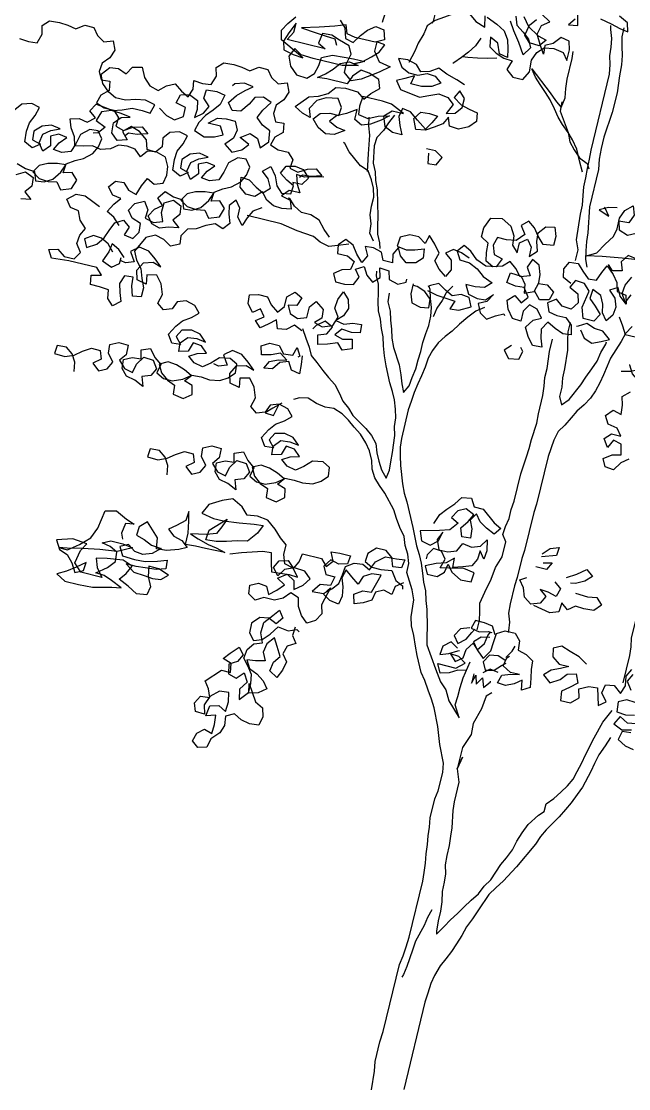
# Model space of a CAD drawing. Header units: inches. Extents: x 350994 to 353538, y 1581369 to 1583842.
# Drawn here: x 351553.668 to 351554.933, y 1583618.675 to 1583620.9 of the extents above; entities that cross this region are included whole.
import ezdxf

# ---------------------------------------------------------------- set-up
doc = ezdxf.new("R2010")
doc.units = ezdxf.units.IN
doc.header["$MEASUREMENT"] = 0
doc.linetypes.add('1', pattern=[0])
doc.layers.add('TREE', color=81, linetype='1')

# ---------------------------------------------------------------- blocks, each defined once
blk = doc.blocks.new('TREE_4')
at = {"color": 94}
for points in [[(-581.1, 6810.6), (-552.2, 6787.5), (-514.6, 6775.9), (-523.3, 6816.3)], [(-514.6, 6813.4), (-474.1, 6796.1), (-442.3, 6778.7), (-422.1, 6749.7), (-413.5, 6717.9), (-407.7, 6686.1), (-439.5, 6691.9), (-453.9, 6729.5), (-485.7, 6744), (-480, 6709.3), (-451.1, 6691.9), (-419.3, 6680.4), (-387.5, 6677.4), (-399.1, 6642.7), (-370.2, 6619.6), (-332.6, 6619.6), (-315.2, 6654.2), (-318.1, 6697.6), (-306.5, 6729.4), (-283.3, 6752.5), (-248.6, 6758.3), (-211.1, 6752.4), (-190.8, 6726.4), (-190.8, 6766.9), (-199.4, 6798.7), (-231.2, 6804.5), (-254.4, 6775.6), (-283.3, 6761.2), (-280.5, 6729.4), (-300.7, 6761.2), (-320.9, 6795.9), (-312.2, 6830.6), (-286.1, 6850.8), (-320.8, 6871.1)], [(-384.4, 6848), (-358.5, 6816.2), (-315.1, 6790.1), (-283.3, 6781.4), (-303.6, 6755.4), (-341.2, 6758.3), (-364.3, 6781.5), (-355.6, 6822), (-335.3, 6848)], [(-413.4, 6842.3), (-401.8, 6810.4), (-372.9, 6790.2), (-346.9, 6769.9), (-332.5, 6741), (-352.8, 6709.2), (-378.8, 6749.7), (-407.6, 6787.3), (-427.8, 6819.1)], [(-196.5, 6882.5), (-216.7, 6856.5), (-182, 6862.3), (-190.7, 6899.9)], [(-106.8, 6905.6), (-63.5, 6896.9), (-28.8, 6888.2), (3, 6882.4), (-5.6, 6914.2), (-40.3, 6931.5)], [(-792, 6943.8), (-815.2, 6912), (-832.6, 6880.2), (-847.1, 6848.4), (-858.6, 6813.8), (-873.1, 6782), (-884.7, 6750.2), (-887.7, 6712.6), (-887.7, 6703.9)], [(13.8, 6015), (13.8, 6055.4), (-0.6, 6090.1), (-9.2, 6185.6), (-9.2, 6220.3), (-14.9, 6255), (-20.7, 6286.8), (-20.6, 6321.5), (-23.5, 6356.2), (-23.5, 6390.9), (-26.3, 6425.6), (-26, 6714.7), (-31.8, 6749.4), (-40.4, 6781.2), (-43.3, 6813), (-49.1, 6844.8), (-60.6, 6876.6), (-63.5, 6891.1)], [(-14.3, 6893.9), (-14.3, 6859.2), (-5.7, 6824.5), (2.9, 6792.7), (8.7, 6758), (11.5, 6717.5), (17.3, 6653.9), (17.2, 6578.8), (8.4, 6483.4), (8.4, 6440), (11.3, 6399.5), (17, 6361.9), (16.9, 6220.2), (34.1, 6124.8), (37, 6093), (42.7, 6058.3), (48.5, 6026.5), (60, 6000.5)], [(-714, 6854.1), (-708.3, 6819.4), (-705.4, 6787.6), (-705.5, 6752.9), (-708.4, 6744.2)], [(-612.9, 6828), (-638.9, 6796.2), (-667.9, 6776), (-699.7, 6755.8), (-722.8, 6729.8), (-728.6, 6698), (-740.2, 6660.4), (-746.1, 6628.6), (-757.7, 6582.4)], [(-38, 6338.8), (-58.2, 6376.4), (-78.4, 6416.9), (-101.5, 6445.9), (-124.6, 6469), (-150.6, 6492.2), (-173.7, 6515.3), (-193.9, 6541.4), (-217, 6570.3), (-240.1, 6593.4), (-266.1, 6616.6), (-289.2, 6639.8), (-309.4, 6665.8), (-222.8, 6596.3), (-196.8, 6573.2), (-170.8, 6552.9), (-164.9, 6590.5), (-170.7, 6625.2), (-173.6, 6659.9), (-173.5, 6738), (-176.3, 6764)], [(-520.4, 6732.5), (-532, 6700.7), (-552.3, 6671.8), (-572.6, 6645.8), (-595.7, 6619.8), (-598.6, 6616.9)], [(-538, 6550.4), (-569.7, 6561.9), (-610.2, 6573.5), (-644.9, 6588), (-673.8, 6567.8), (-705.6, 6559.2), (-728.8, 6582.3), (-763.4, 6591), (-798.1, 6588.2), (-777.9, 6559.2), (-749, 6544.8), (-714.3, 6544.7), (-682.5, 6559.2), (-650.7, 6556.2), (-624.7, 6536), (-653.6, 6515.8), (-691.2, 6507.1), (-731.7, 6507.2), (-725.9, 6539), (-757.7, 6521.6), (-786.6, 6507.2), (-763.5, 6478.3), (-688.4, 6466.6), (-656.6, 6481.1), (-621.9, 6495.5), (-587.2, 6489.7), (-561.2, 6469.4), (-578.5, 6431.8), (-546.7, 6440.5), (-526.5, 6466.5), (-526.4, 6501.2), (-549.5, 6524.3), (-564, 6495.4), (-532.2, 6475.2), (-500.4, 6466.5), (-468.6, 6460.7), (-462.9, 6428.8), (-486, 6402.8), (-520.8, 6385.5), (-555.5, 6388.5), (-567, 6420.3), (-581.5, 6391.4), (-610.4, 6371.2), (-639.3, 6353.8), (-674, 6348.1), (-691.3, 6385.7), (-671.1, 6414.6), (-639.3, 6417.4), (-607.5, 6414.5), (-622, 6385.6), (-639.3, 6356.7), (-676.9, 6382.8), (-708.7, 6405.9), (-740.5, 6411.8), (-746.3, 6380), (-734.7, 6348.1), (-720.3, 6316.3), (-755, 6316.4), (-786.8, 6330.8), (-801.2, 6368.4), (-775.2, 6394.4), (-731.8, 6394.4), (-783.8, 6417.6), (-818.5, 6420.5), (-893.7, 6420.6), (-896.6, 6383), (-893.8, 6351.2), (-856.2, 6345.4), (-821.5, 6362.7), (-781, 6374.2), (-807, 6351.1), (-841.7, 6328), (-873.6, 6316.5), (-902.5, 6330.9), (-902.4, 6368.5), (-937.1, 6345.4), (-971.9, 6328.1), (-992.1, 6302.1), (-960.3, 6287.6), (-928.5, 6281.8), (-963.2, 6258.7), (-995.1, 6253), (-1026.8, 6270.3), (-1052.8, 6296.4), (-1032.6, 6322.4), (-997.9, 6331), (-963.2, 6331), (-960.3, 6362.8), (-980.5, 6391.7), (-1023.8, 6383.1), (-1055.7, 6365.8), (-1075.9, 6331.1), (-1064.4, 6299.3), (-1096.2, 6308), (-1128, 6325.4), (-1087.5, 6371.6), (-1052.8, 6383.1), (-1020.9, 6400.4), (-997.8, 6429.3), (-963.1, 6435.1), (-916.8, 6432.2), (-887.9, 6411.9), (-867.7, 6437.9), (-838.7, 6463.9), (-850.3, 6495.7), (-890.7, 6510.2), (-922.5, 6513.1), (-948.6, 6484.2), (-960.2, 6452.4), (-1038.2, 6452.5), (-1072.9, 6449.6), (-1046.9, 6469.9), (-1023.7, 6493), (-1003.5, 6519), (-971.7, 6533.4), (-937, 6527.6), (-994.8, 6513.2), (-1104.7, 6513.3), (-1150.9, 6516.2), (-1179.8, 6533.6), (-1194.3, 6501.8), (-1179.9, 6467.1), (-1151, 6441), (-1110.5, 6438.1), (-1087.4, 6461.2), (-1078.7, 6493), (-1075.8, 6524.8), (-1038.2, 6542.1), (-994.8, 6545), (-960.1, 6547.8), (-916.7, 6547.8), (-954.3, 6530.5), (-925.4, 6544.9), (-896.5, 6570.9), (-873.3, 6594), (-858.8, 6625.8), (-890.6, 6628.7), (-890.7, 6594), (-864.7, 6559.3), (-821.3, 6550.6), (-856, 6521.7), (-913.9, 6481.3), (-948.6, 6466.9), (-980.4, 6490), (-980.3, 6524.7), (-971.6, 6562.3), (-986.1, 6591.2), (-1026.5, 6602.8), (-1058.3, 6614.4), (-1093, 6611.6), (-1098.8, 6574), (-1069.9, 6559.5), (-1214.5, 6559.6), (-1197.1, 6591.4), (-1197.1, 6626.1), (-1214.5, 6585.7), (-1226.1, 6551), (-1217.4, 6519.2), (-1179.9, 6510.5), (-1142.3, 6507.5), (-1234.8, 6553.9), (-1243.4, 6588.6), (-1226, 6617.5), (-1202.9, 6649.3)], [(-1040.9, 6675.1), (-1017.8, 6652), (-1006.3, 6614.4), (-974.5, 6605.7), (-954.2, 6637.5), (-934, 6663.5), (-907.9, 6683.7), (-876.1, 6677.9), (-864.6, 6643.2), (-896.4, 6625.9), (-971.6, 6625.9), (-1003.4, 6631.7), (-1014.9, 6663.5), (-1055.4, 6649.1), (-1110.4, 6631.8), (-1174, 6614.5), (-1116.2, 6608.7), (-1081.5, 6605.8), (-1043.9, 6602.9), (-1032.3, 6582.6)], [(-445.3, 6674.6), (-477.1, 6665.9), (-514.7, 6657.3), (-549.4, 6651.6), (-569.7, 6648.7)], [(-173.6, 6573.1), (-170.8, 6538.5), (-124.6, 6469), (-110.1, 6437.2), (-87, 6411.2), (-61, 6388), (-29.2, 6373.5), (-17.7, 6356.2)], [(-2177.7, 6331.5), (-2143.1, 6328.6), (-2111.2, 6331.4), (-2099.7, 6366.1), (-2108.3, 6397.9), (-2085.1, 6421.1), (-2047.6, 6423.9), (-2015.8, 6421), (-1984, 6415.2), (-1955, 6435.4), (-1920.3, 6435.4), (-1900.1, 6409.3), (-1871.2, 6391.9), (-1839.4, 6403.5), (-1825, 6371.7), (-1836.6, 6339.9), (-1859.7, 6313.9), (-1862.6, 6282.1), (-1848.2, 6253.1), (-1816.4, 6256), (-1810.7, 6221.3), (-1836.7, 6198.2), (-1845.4, 6166.4), (-1813.6, 6154.8), (-1776, 6154.8), (-1752.9, 6131.6), (-1755.8, 6099.8), (-1724, 6091.1), (-1692.2, 6111.3), (-1660.4, 6120), (-1634.4, 6099.7), (-1672, 6088.2), (-1703.8, 6085.3), (-1712.5, 6073.8)], [(-1657.6, 5744.7), (-1683.6, 5770.7), (-1712.5, 5785.2), (-1695.1, 5817), (-1674.9, 5843), (-1706.7, 5848.8), (-1729.8, 5874.9), (-1709.5, 5900.9), (-1677.7, 5903.7), (-1654.6, 5880.6), (-1622.8, 5871.9), (-1611.2, 5906.6), (-1596.7, 5938.4), (-1567.8, 5923.9), (-1536, 5935.4), (-1530.2, 5967.2), (-1533.1, 5999), (-1550.4, 6030.8), (-1588, 6042.4), (-1619.8, 6036.7), (-1640, 6010.7), (-1666, 6033.8), (-1697.8, 6036.8), (-1729.6, 6033.9), (-1755.7, 6013.7), (-1790.4, 6002.2), (-1822.2, 6008), (-1854, 5999.3), (-1885.8, 5993.6), (-1894.5, 6025.4), (-1914.7, 6054.3), (-1926.2, 6086.1), (-1894.4, 6094.8), (-1862.6, 6089), (-1836.6, 6112.1), (-1862.6, 6132.3), (-1845.2, 6161.2), (-1813.4, 6158.3), (-1781.6, 6152.5), (-1746.9, 6164), (-1712.2, 6178.4), (-1674.6, 6178.4), (-1642.8, 6175.5), (-1634.1, 6210.2), (-1671.6, 6218.9), (-1706.4, 6213.1), (-1743.9, 6201.6), (-1781.5, 6201.6), (-1810.4, 6216.1), (-1839.3, 6242.2), (-1853.8, 6274), (-1827.7, 6305.8), (-1795.9, 6308.6), (-1764.1, 6297), (-1746.7, 6325.9), (-1712, 6334.6), (-1694.7, 6299.9), (-1668.7, 6273.8), (-1634, 6265.1), (-1608, 6288.2), (-1579.1, 6302.7), (-1550.2, 6282.4), (-1521.3, 6267.9), (-1509.7, 6299.7), (-1515.4, 6331.5), (-1480.7, 6328.6), (-1448.9, 6331.4), (-1437.3, 6366.1), (-1446, 6397.9), (-1422.8, 6421.1), (-1385.2, 6423.9), (-1353.4, 6421), (-1321.6, 6415.2), (-1292.7, 6435.4), (-1258, 6435.4), (-1237.8, 6409.3), (-1208.9, 6391.9), (-1177.1, 6403.5), (-1162.6, 6371.7), (-1174.2, 6339.9), (-1197.4, 6313.9), (-1200.3, 6282.1), (-1185.9, 6253.1), (-1154.1, 6256), (-1148.3, 6221.3), (-1174.4, 6198.2), (-1183.1, 6166.4), (-1151.3, 6154.8), (-1113.7, 6154.8), (-1090.6, 6131.6), (-1093.5, 6099.8), (-1061.7, 6091.1), (-1029.9, 6111.3), (-998.1, 6120), (-972.1, 6099.7), (-1009.7, 6088.2), (-1041.5, 6085.3), (-1050.2, 6073.8)], [(-1613.8, 6201.5), (-1582.1, 6181.2), (-1550.3, 6172.5), (-1521.3, 6192.7), (-1521.3, 6227.4), (-1558.9, 6236.1), (-1550.2, 6267.9), (-1518.4, 6276.6), (-1483.7, 6262.1), (-1477.9, 6230.3), (-1480.8, 6198.5), (-1451.9, 6221.6), (-1437.4, 6250.5), (-1463.4, 6276.5), (-1460.5, 6308.3), (-1422.9, 6311.2), (-1391.1, 6305.4), (-1399.8, 6267.8), (-1420.1, 6241.8), (-1443.2, 6215.8), (-1460.6, 6184), (-1469.3, 6152.2), (-1428.9, 6137.7), (-1391.3, 6146.4), (-1362.3, 6160.8), (-1379.7, 6189.7), (-1425.9, 6189.8), (-1397, 6215.7), (-1365.2, 6221.5), (-1330.5, 6221.5), (-1316, 6189.7), (-1321.9, 6157.9), (-1347.9, 6129), (-1316.1, 6105.8), (-1281.4, 6123.1), (-1261.1, 6149.1), (-1298.7, 6166.5), (-1266.9, 6189.6), (-1235.1, 6178), (-1217.8, 6146.2), (-1191.7, 6175.1), (-1197.5, 6215.6), (-1229.3, 6230), (-1255.3, 6253.2), (-1240.8, 6285), (-1217.6, 6319.7), (-1249.4, 6331.3), (-1281.2, 6322.6), (-1295.7, 6293.7), (-1318.9, 6261.9), (-1350.7, 6256.2), (-1370.9, 6282.2), (-1347.7, 6314), (-1321.7, 6340), (-1295.7, 6360.2), (-1330.3, 6366), (-1365, 6354.5), (-1370.8, 6345.8)], [(-763.6, 6380), (-778.1, 6348.2), (-789.7, 6316.4), (-807.1, 6284.6), (-810, 6252.8), (-798.5, 6189.2), (-784.1, 6160.3), (-775.4, 6128.4), (-761, 6096.6), (-735.1, 6001.2), (-729.3, 5969.4), (-720.7, 5937.6), (-706.2, 5908.6), (-700.5, 5888.4)], [(-853.3, 6351.1), (-847.5, 6319.3), (-836, 6287.5), (-824.5, 6218.1), (-813, 6154.5)], [(-607.6, 6272.9), (-601.9, 6235.3), (-570, 6238.1), (-555.6, 6269.9), (-584.5, 6287.3), (-619.2, 6287.3)], [(444.7, 6084), (369.5, 6084), (311.7, 6078.3), (248, 6072.6), (178.6, 6064), (106.3, 6052.5), (48.5, 6040.9), (83.2, 6061.2), (106.4, 6098.7), (129.6, 6133.4), (135.4, 6165.2), (135.4, 6205.7), (147, 6237.5), (173, 6260.6), (184.6, 6228.8), (173, 6197), (135.4, 6194.1), (144, 6162.3), (178.7, 6150.7), (207.6, 6165.1), (222.1, 6194)], [(118.1, 6240.4), (86.3, 6234.6), (54.5, 6217.3), (94.9, 6202.8), (74.7, 6228.9), (71.8, 6231.8)], [(-729.4, 5908.7), (-749.6, 5934.7), (-752.4, 5969.4), (-764, 6001.2), (-766.8, 6033), (-766.8, 6067.7), (-775.5, 6099.5), (-789.9, 6128.5), (-810.1, 6157.4), (-841.9, 6169), (-893.9, 6209.5), (-917, 6235.5), (-922.8, 6238.4)], [(-2072.2, 5839.6), (-2040.4, 5856.9), (-2008.6, 5842.4), (-2005.7, 5810.6), (-2026, 5784.6), (-1997.1, 5761.4), (-2034.7, 5755.7)], [(-2077.9, 5880), (-2043.3, 5868.4), (-2008.6, 5865.5), (-1997, 5833.7), (-1965.2, 5836.6), (-1936.3, 5853.9), (-1913.1, 5885.7), (-1901.5, 5917.5), (-1933.4, 5914.6), (-1968.1, 5906), (-1997, 5891.5), (-2014.4, 5862.6), (-1985.5, 5845.3), (-1950.8, 5842.3), (-1919, 5848.1), (-1898.7, 5822.1), (-1861.1, 5836.5), (-1849.5, 5871.2), (-1872.7, 5894.3), (-1904.5, 5885.7), (-1901.5, 5920.4), (-1872.6, 5940.6), (-1843.7, 5955), (-1814.7, 5981), (-1800.3, 6009.9), (-1794.5, 6041.7), (-1814.7, 6067.7), (-1846.5, 6064.9), (-1875.4, 6038.9), (-1884.1, 6001.3), (-1895.7, 5969.5), (-1927.5, 5958), (-1959.3, 5960.9), (-1944.8, 5989.8), (-1921.7, 6015.8), (-1953.5, 6021.6), (-1982.4, 6007.2), (-1973.8, 5972.5), (-1996.9, 5946.5), (-2017.1, 5972.5), (-2011.3, 6007.2), (-1985.3, 6027.4), (-1953.5, 6041.8), (-1988.2, 6047.7), (-2020, 6036.1), (-2046, 6010.1), (-2043.2, 5978.3), (-2011.4, 5969.6), (-2037.4, 5949.4), (-2069.2, 5963.9), (-2072.1, 6004.4), (-2069.1, 6036.2), (-2054.6, 6068), (-2045.9, 6099.8), (-2077.7, 6108.5), (-2112.4, 6096.9), (-2132.7, 6070.9)], [(-1657.7, 5643.5), (-1680.8, 5669.6), (-1709.7, 5684), (-1741.5, 5687), (-1770.5, 5666.7), (-1756, 5637.8), (-1721.3, 5658), (-1701, 5686.9), (-1689.5, 5718.7), (-1675, 5750.5), (-1646, 5767.8), (-1620, 5747.6), (-1631.6, 5715.8), (-1596.9, 5710), (-1579.6, 5738.8), (-1582.4, 5770.7), (-1617.1, 5782.3), (-1637.3, 5808.3), (-1620, 5837.2), (-1588.1, 5854.5), (-1567.9, 5825.6), (-1570.8, 5793.8), (-1536.2, 5785.1), (-1504.3, 5796.6), (-1515.9, 5828.4), (-1515.8, 5866), (-1484, 5883.3), (-1452.2, 5868.8), (-1449.4, 5837), (-1469.6, 5811), (-1440.7, 5787.9), (-1478.3, 5782.1), (-1510.1, 5770.6), (-1541.9, 5779.3), (-1562.2, 5805.3), (-1544.8, 5834.2), (-1518.7, 5854.4), (-1541.9, 5877.6), (-1521.6, 5906.5), (-1486.9, 5894.9), (-1452.2, 5892), (-1440.7, 5860.2), (-1408.9, 5863), (-1379.9, 5880.3), (-1356.8, 5912.1), (-1345.2, 5943.9), (-1377, 5941.1), (-1411.7, 5932.4), (-1440.6, 5918), (-1458, 5889.1), (-1429.1, 5871.7), (-1394.4, 5868.8), (-1362.6, 5874.5), (-1342.4, 5848.5), (-1304.8, 5862.9), (-1293.2, 5897.6), (-1316.3, 5920.8), (-1348.1, 5912.1), (-1345.2, 5946.8), (-1316.3, 5967), (-1287.3, 5981.5), (-1258.4, 6007.4), (-1243.9, 6036.3), (-1238.1, 6068.1), (-1258.3, 6094.2), (-1290.1, 6091.3), (-1319.1, 6065.3), (-1327.8, 6027.7), (-1339.4, 5996), (-1371.2, 5984.4), (-1403, 5987.3), (-1388.5, 6016.2), (-1365.3, 6042.2), (-1397.1, 6048.1), (-1426.1, 6033.6), (-1417.4, 5998.9), (-1440.6, 5972.9), (-1460.8, 5999), (-1455, 6033.6), (-1428.9, 6053.9), (-1397.1, 6068.3), (-1431.8, 6074.1), (-1463.6, 6062.6), (-1489.7, 6036.6), (-1486.8, 6004.8), (-1455, 5996.1), (-1481, 5975.8), (-1512.8, 5990.3), (-1515.7, 6030.8), (-1512.8, 6062.6), (-1498.3, 6094.4), (-1489.6, 6126.2), (-1521.4, 6134.9), (-1556.1, 6123.4), (-1576.3, 6097.4), (-1570.6, 6065.6), (-1590.9, 6039.6), (-1622.7, 6042.5), (-1634.2, 6077.2), (-1666, 6100.3), (-1700.7, 6111.9), (-1726.7, 6085.9), (-1703.6, 6059.9), (-1738.3, 6048.4), (-1764.3, 6071.5), (-1767.2, 6109.1), (-1744, 6135.1), (-1712.2, 6143.8), (-1746.9, 6149.6), (-1784.5, 6152.5), (-1819.2, 6138.1), (-1830.8, 6103.4), (-1793.2, 6086), (-1813.5, 6060), (-1830.8, 6054.2)], [(-963.4, 6096.8), (-1001, 6088.2), (-1032.8, 6079.5), (-1064.6, 6082.4), (-1053.1, 6047.7), (-1035.7, 6018.8), (-1076.2, 6018.8), (-1099.4, 5992.8), (-1064.7, 5984.1), (-1053.2, 5952.3), (-1087.9, 5946.6), (-1119.7, 5949.5), (-1148.6, 5964), (-1171.7, 5990), (-1194.8, 5966.9), (-1229.5, 5966.9), (-1255.5, 5987.2), (-1261.3, 6024.8), (-1229.5, 6021.9), (-1197.7, 6001.6), (-1168.8, 5987.1), (-1145.6, 6010.2), (-1162.9, 6042.1), (-1188.9, 6065.2), (-1162.9, 6088.3), (-1139.8, 6059.4), (-1125.4, 6024.7), (-1102.3, 6001.5), (-1067.6, 6007.3), (-1064.6, 6039.1), (-1093.5, 6053.6), (-1122.4, 6073.8), (-1108, 6102.7), (-1076.1, 6111.4), (-1044.3, 6105.6), (-1018.3, 6079.5), (-1035.7, 6050.6), (-1070.4, 6050.6), (-1067.5, 6044.9)], [(16.6, 5928.2), (-15.2, 5942.7), (-20.9, 5974.5), (-6.5, 6003.4), (25.3, 6006.3), (48.5, 5983.1), (74.5, 5960), (106.3, 5962.8), (117.9, 5994.6), (132.3, 6023.5), (161.2, 5997.5), (181.4, 5971.4), (190.1, 5939.6), (224.8, 5933.8), (233.4, 5902), (204.5, 5925.2), (190.1, 5954.1), (161.2, 5936.8), (187.2, 5913.6), (198.7, 5881.8), (195.8, 5850), (175.5, 5824), (155.3, 5850), (149.6, 5881.8), (135.1, 5910.8), (100.4, 5925.2), (97.5, 5890.6), (123.5, 5867.4), (149.5, 5841.4), (132.2, 5812.5), (91.7, 5812.5), (77.3, 5853), (88.9, 5916.6), (65.8, 5939.7), (31.1, 5942.7), (16.6, 5913.8), (51.3, 5896.4), (59.9, 5864.6), (39.6, 5835.7), (5, 5838.6), (-21, 5858.9), (-50, 5838.6), (-38.4, 5806.8), (-6.6, 5801), (28.1, 5801), (54.1, 5777.8), (62.7, 5743.1), (30.9, 5740.3), (-0.9, 5751.9), (-32.7, 5769.2), (-50.1, 5737.4), (-44.3, 5705.6), (-32.8, 5673.8), (-67.5, 5671), (-90.6, 5699.9), (-107.9, 5731.7), (-87.6, 5763.5), (-58.7, 5777.9), (-81.8, 5806.9), (-113.6, 5815.6), (-131, 5786.7), (-131, 5749.1), (-162.8, 5752), (-185.9, 5780.9), (-197.5, 5812.8), (-174.3, 5835.9), (-145.4, 5815.6), (-125.1, 5841.6), (-148.3, 5873.4), (-180.1, 5870.6), (-214.7, 5876.4), (-208.9, 5914), (-168.5, 5911), (-148.2, 5885), (-142.5, 5853.2), (-107.8, 5867.6), (-99.1, 5899.4), (-67.3, 5902.3), (-38.4, 5882), (-47.1, 5850.2), (-81.8, 5841.6), (-107.8, 5870.5), (-99.1, 5902.3), (-101.9, 5934.1), (-113.5, 5965.9), (-142.4, 5980.4), (-154, 5948.6), (-136.6, 5919.7), (-171.3, 5908.1), (-194.5, 5934.2), (-220.5, 5954.5), (-243.6, 5931.3), (-278.3, 5919.8), (-307.2, 5934.3), (-313, 5966.1), (-315.8, 6000.8), (-344.7, 6018.2), (-344.7, 6052.9), (-327.3, 6093.3), (-286.8, 6102), (-249.3, 6081.7), (-229, 6049.9), (-226.2, 6015.2), (-203.1, 5992), (-203, 6029.6), (-177, 6049.8), (-156.8, 6023.8), (-156.8, 5989.1), (-130.8, 6015.1), (-142.3, 6049.8), (-145.2, 6081.6), (-122, 6110.5), (-90.2, 6116.2), (-78.7, 6084.4), (-78.7, 6049.7), (-116.3, 6044), (-142.3, 6070), (-162.5, 6096.1), (-188.5, 6116.3), (-211.7, 6093.2), (-191.4, 6064.3), (-217.5, 6035.4), (-252.2, 6029.7), (-286.9, 6029.7), (-295.6, 5997.9), (-284.1, 5966.1), (-252.3, 5957.4), (-266.7, 5922.7), (-304.3, 5916.9), (-341.9, 5931.4), (-370.8, 5957.5), (-399.7, 5972), (-420, 5946), (-402.6, 5917), (-365.1, 5914.1), (-333.3, 5899.6), (-304.4, 5876.5), (-266.8, 5862), (-290, 5838.9), (-324.7, 5833.1), (-359.4, 5833.1), (-342, 5801.3), (-307.3, 5792.6), (-275.5, 5795.5), (-252.4, 5821.5), (-269.8, 5789.7), (-298.7, 5775.3), (-284.3, 5743.4), (-255.4, 5726.1), (-226.4, 5746.3), (-197.5, 5760.7), (-194.6, 5754.9)], [(218.9, 5850), (239.1, 5821), (256.5, 5792.1), (294, 5792.1)], [(242.1, 5939.6), (227.7, 5907.8), (210.3, 5936.7), (213.2, 5968.5), (230.6, 6003.2)], [(236.5, 6072.6), (198.9, 6078.4), (178.6, 6049.5), (190.2, 6017.7), (155.5, 6009), (135.2, 6029.3)], [(-891.3, 5885.7), (-917.3, 5908.8), (-943.3, 5937.8), (-978, 5949.4), (-1012.7, 5949.4), (-1044.5, 5966.8), (-1067.6, 5989.9), (-1073.4, 5989.9)], [(-370.8, 5931.5), (-402.6, 5943.1), (-434.4, 5948.9), (-460.5, 5928.7), (-434.5, 5908.4), (-425.8, 5873.7), (-440.3, 5844.8), (-469.2, 5865.1), (-492.3, 5891.1), (-483.6, 5922.9), (-506.7, 5951.8), (-532.7, 5977.9), (-541.4, 5946.1), (-570.3, 5963.4), (-605, 5963.5), (-636.8, 5946.2), (-639.7, 5911.5), (-605, 5905.7), (-573.2, 5914.3), (-541.4, 5925.8), (-535.7, 5891.1), (-558.8, 5868), (-593.5, 5859.4), (-619.5, 5879.6), (-634, 5908.6), (-648.4, 5879.7), (-642.7, 5847.9), (-677.4, 5847.9), (-691.8, 5876.8), (-723.6, 5885.5), (-755.4, 5882.7), (-738.1, 5850.8), (-752.6, 5821.9), (-778.6, 5848), (-798.8, 5876.9), (-830.6, 5891.4), (-853.7, 5865.4), (-848, 5833.6), (-810.4, 5833.6), (-781.5, 5819.1), (-787.3, 5787.3), (-819.1, 5778.6), (-845.2, 5758.4), (-830.7, 5729.5), (-796, 5729.5), (-764.2, 5735.2), (-749.7, 5767), (-770, 5793), (-741, 5810.4), (-723.7, 5781.4), (-697.7, 5761.2), (-674.5, 5784.3), (-683.2, 5819), (-648.5, 5816.1), (-639.9, 5784.3), (-605.2, 5775.5), (-576.2, 5790), (-576.2, 5801.5)], [(-1160.2, 5932.2), (-1189.1, 5912), (-1203.6, 5883.1), (-1215.2, 5851.3), (-1238.3, 5877.3), (-1238.2, 5912), (-1258.5, 5938.1), (-1278.7, 5912.1), (-1273, 5880.2), (-1261.4, 5848.4), (-1281.7, 5822.4), (-1313.5, 5834), (-1345.3, 5819.6), (-1377.1, 5799.4), (-1408.9, 5790.7), (-1426.3, 5761.8), (-1423.4, 5730), (-1455.3, 5715.6), (-1484.2, 5733), (-1518.8, 5741.7), (-1550.7, 5724.4), (-1579.6, 5666.6), (-1565.2, 5634.7), (-1542.1, 5608.7), (-1530.6, 5574), (-1516.1, 5542.2), (-1516.2, 5507.5), (-1548, 5501.7), (-1559.5, 5539.3), (-1562.4, 5571.1), (-1594.2, 5568.3), (-1605.8, 5536.5), (-1597.1, 5504.7), (-1585.6, 5472.9), (-1611.6, 5449.7), (-1634.7, 5472.9), (-1640.5, 5504.7), (-1675.2, 5507.6), (-1709.9, 5507.7), (-1715.6, 5542.4), (-1678, 5551), (-1701.2, 5574.2), (-1808.1, 5574.3), (-1871.7, 5568.5), (-1889.1, 5597.5), (-1857.3, 5606.1), (-1828.4, 5585.8), (-1790.8, 5585.8), (-1773.4, 5614.7), (-1793.6, 5643.6), (-1790.7, 5675.4), (-1776.2, 5704.3), (-1802.2, 5730.4), (-1816.6, 5762.2), (-1848.4, 5768), (-1868.6, 5794), (-1839.7, 5820), (-1805, 5822.9), (-1773.2, 5808.4), (-1744.3, 5796.8)], [(-816.1, 5876.9), (-853.7, 5862.5), (-885.6, 5851), (-920.2, 5859.7), (-949.1, 5874.2), (-1012.7, 5880), (-1076.3, 5891.6), (-1206.4, 5891.7)], [(273.8, 5826.8), (256.5, 5795), (247.8, 5763.2), (224.6, 5693.8), (218.8, 5662), (212.9, 5627.3), (207.1, 5595.5), (198.4, 5563.7), (186.8, 5532), (169.5, 5503.1), (149.2, 5474.2), (134.7, 5445.3), (117.3, 5413.5), (100, 5384.6), (91.2, 5349.9), (85.4, 5286.3), (85.2, 5104.1), (82.3, 5072.3), (82.2, 4927.8), (79.3, 4896), (79.2, 4823.7), (76.3, 4791.9), (76.2, 4722.5), (79.1, 4687.8), (90.6, 4656), (93.5, 4624.2), (93.5, 4618.4)], [(-492.4, 5778.3), (-454.8, 5769.6), (-385.4, 5763.8), (-397, 5732), (-362.3, 5734.8), (-321.8, 5757.9), (-336.3, 5789.8), (-368.1, 5792.7), (-399.9, 5781.1), (-428.8, 5795.6), (-457.7, 5813), (-486.6, 5798.6), (-495.3, 5792.8)], [(-405.6, 5815.8), (-423, 5786.9), (-431.7, 5755.1), (-443.3, 5723.4), (-449.1, 5691.6), (-449.1, 5688.7)], [(-909, 5533), (-888.8, 5501.1), (-868.6, 5472.2), (-854.1, 5443.3), (-828.1, 5423), (-799.2, 5399.9), (-773.2, 5379.6), (-744.3, 5359.3), (-721.2, 5333.3), (-701, 5307.2), (-675, 5287), (-651.9, 5263.8), (-594.1, 5229.1), (-568.1, 5208.8), (-545, 5182.8), (-533.5, 5151), (-519, 5122), (-501.7, 5093.1), (-478.6, 5067.1), (-472.8, 5098.9), (-475.6, 5130.7), (-478.5, 5165.4), (-484.2, 5229), (-492.9, 5260.8), (-495.7, 5292.6), (-504.4, 5324.4), (-515.9, 5356.2), (-530.3, 5385.2), (-547.7, 5414.1), (-576.5, 5471.9), (-591, 5506.6), (-602.5, 5541.3), (-611.1, 5573.2), (-625.6, 5602.1), (-637.1, 5633.9), (-651.5, 5662.8), (-660.2, 5694.6), (-665.9, 5726.4), (-674.6, 5758.3), (-689, 5787.2), (-691.9, 5804.5)], [(-628.3, 5735.1), (-625.5, 5703.3), (-608.2, 5671.5), (-599.5, 5639.6), (-588, 5607.8), (-579.3, 5576), (-564.9, 5544.2), (-530.3, 5486.3), (-515.8, 5451.6), (-504.3, 5419.8), (-489.9, 5390.9), (-475.4, 5419.8), (-472.5, 5451.6), (-466.6, 5486.3), (-466.6, 5521), (-463.7, 5552.8), (-463.7, 5587.5), (-460.7, 5622.2), (-457.8, 5654), (-457.8, 5688.7), (-463.5, 5720.5), (-475.1, 5752.3), (-483.7, 5784.1), (-489.5, 5792.8)], [(-550.2, 5790), (-550.3, 5752.4), (-538.7, 5720.5), (-504, 5711.8), (-472.2, 5717.6), (-475.1, 5749.4), (-501.1, 5772.6), (-532.9, 5784.2), (-547.3, 5784.2)], [(-272.7, 5766.6), (-301.6, 5746.4), (-324.8, 5717.5), (-347.9, 5685.7), (-368.2, 5653.9), (-388.5, 5627.9), (-408.7, 5599), (-423.2, 5567.2), (-431.9, 5535.4), (-434.8, 5500.7), (-440.6, 5466), (-446.5, 5434.2), (-452.3, 5399.5), (-455.2, 5364.8), (-458.1, 5333), (-458.2, 5223.2), (-455.4, 5191.4), (-446.7, 5159.6), (-438.1, 5124.8), (-415, 5061.2), (-400.6, 5029.4), (-383.2, 5000.5), (-340, 4913.7), (-311.1, 4850.1), (-293.8, 4821.1), (-279.3, 4792.2), (-264.9, 4757.5), (-253.4, 4725.7), (-239, 4696.8), (-230.3, 4662.1), (-218.8, 4630.2), (-201.5, 4566.6), (-195.7, 4534.8), (-187.1, 4503), (-135.1, 4424.9), (-135.1, 4424.9), (-106.2, 4381.5), (-80.2, 4358.3), (-60, 4320.7), (-8, 4268.6), (-34, 4312), (-31.1, 4343.8), (-31.1, 4378.5), (-28.1, 4416.1), (-16.5, 4479.7)], [(48.3, 5786.5), (48.2, 5751.8), (54, 5720), (62.6, 5685.3), (68.4, 5615.9), (68.3, 5581.2), (74.1, 5546.5), (74, 5511.8), (88.5, 5482.9), (111.6, 5508.9), (140.6, 5572.5), (152.2, 5604.3), (166.7, 5638.9), (178.3, 5670.7), (184.1, 5705.4), (195.7, 5740.1), (195.7, 5748.8)], [(91.6, 5769.1), (111.8, 5743.1), (143.6, 5731.5), (175.5, 5745.9), (204.4, 5760.3), (172.6, 5783.5), (140.8, 5786.4), (109, 5798), (80.1, 5780.7), (74.3, 5777.8)], [(-909, 5524.3), (-940.8, 5538.8), (-966.8, 5515.7), (-998.6, 5509.9), (-1010.2, 5541.7), (-1036.2, 5518.6), (-1062.2, 5498.4), (-1085.4, 5521.5), (-1056.4, 5541.8), (-1076.6, 5567.8), (-1102.7, 5547.6), (-1125.8, 5576.5), (-1128.6, 5608.3), (-1096.8, 5617), (-1062.1, 5616.9), (-1041.9, 5590.9), (-1013, 5570.6), (-992.8, 5596.6), (-992.7, 5634.2), (-966.7, 5657.3), (-937.8, 5642.8), (-949.4, 5611.1), (-981.2, 5605.3), (-966.8, 5576.4), (-935, 5564.8), (-903.2, 5576.3), (-903.1, 5616.8), (-882.9, 5642.8), (-851.1, 5619.6), (-848.2, 5587.8), (-871.4, 5564.7), (-839.6, 5556), (-802, 5570.4), (-790.4, 5605.1), (-810.6, 5634.1), (-807.7, 5668.8), (-793.2, 5700.5), (-770.1, 5677.4), (-761.4, 5645.6), (-773, 5613.8), (-796.2, 5590.7), (-764.4, 5584.9), (-732.5, 5596.4), (-700.7, 5599.3), (-697.9, 5567.5), (-729.7, 5561.7), (-767.3, 5564.6), (-787.5, 5538.6), (-755.7, 5529.9), (-721, 5538.6), (-712.4, 5503.9), (-747.1, 5489.4), (-770.2, 5512.6), (-804.9, 5498.2), (-839.6, 5489.5), (-848.3, 5524.2), (-816.4, 5535.8), (-802, 5564.7), (-833.8, 5579.1), (-862.7, 5556), (-871.4, 5541.6)], [(-19.3, 4601.1), (-19.3, 4635.8), (-25, 4667.6), (-33.7, 4699.5), (-25, 4742.8), (-13.3, 4794.9), (-7.5, 4841.1), (7, 4884.5), (7, 4942.3), (-10.3, 4965.4), (-7.4, 4997.2), (-1.6, 5029), (-1.5, 5063.7), (1.4, 5095.5), (1.5, 5199.6), (4.4, 5231.4), (7.3, 5266.1), (10.2, 5297.9), (10.3, 5332.6), (16.1, 5396.2), (13.3, 5430.9), (13.3, 5500.3), (10.5, 5535), (4.7, 5566.8), (4.7, 5601.5), (-1, 5665.1), (-0.9, 5711.4)], [(273.7, 5656.2), (308.4, 5664.8), (343.1, 5682.2), (374.9, 5699.5), (363.3, 5664.8), (345.9, 5635.9), (317.1, 5656.2), (299.7, 5685.1), (296.8, 5685.1)], [(-1693, 5180.2), (-1698.6, 5214.5), (-1715.4, 5242.2), (-1740.7, 5261.6), (-1775.9, 5260), (-1779.2, 5227.8), (-1739, 5226.4), (-1706.5, 5240), (-1679.7, 5260.7), (-1650.5, 5279.9), (-1616.8, 5279.1), (-1605.6, 5248.1), (-1632.4, 5227.4), (-1606.1, 5204), (-1576, 5219.1), (-1561.5, 5247.6), (-1584.6, 5275.9), (-1587.8, 5308.7), (-1557.7, 5323.9), (-1521.6, 5321.6), (-1519.9, 5286.3), (-1539.3, 5261), (-1514.6, 5235.1), (-1481.6, 5227.9), (-1474.4, 5260.9), (-1454.3, 5292.7), (-1418.1, 5290.4), (-1399, 5261.2), (-1413.5, 5232.8), (-1444.5, 5221.6), (-1432.4, 5186.6), (-1467.3, 5201.8), (-1500.4, 5209), (-1522.6, 5233.3), (-1525.8, 5266.1), (-1495.7, 5281.3), (-1462.9, 5284.5), (-1470.1, 5316.4), (-1437.6, 5330), (-1414.4, 5301.7), (-1386.6, 5280.7), (-1393.8, 5247.7), (-1365.4, 5233.1), (-1331.7, 5232.4), (-1295.1, 5246.9), (-1268.4, 5267.6), (-1296.8, 5282.1), (-1330.8, 5293.3), (-1362.9, 5296.6), (-1393, 5281.4), (-1377.9, 5251.3), (-1350.1, 5230.3), (-1320.1, 5218.2), (-1316.9, 5185.4), (-1277.4, 5177.5), (-1249.1, 5200.7), (-1256.3, 5232.6), (-1287.8, 5242.3), (-1266.8, 5270), (-1231.6, 5271.7), (-1199.4, 5268.5), (-1161.1, 5275), (-1133.4, 5291.8), (-1111.5, 5315.6), (-1114.7, 5348.4), (-1143.2, 5362.9), (-1181.5, 5356.4), (-1208.9, 5329.2), (-1235.7, 5308.5), (-1268.8, 5315.7), (-1294.1, 5335.2), (-1266.4, 5351.9), (-1233, 5361.5), (-1256.8, 5383.4), (-1288.9, 5386.6), (-1300.1, 5352.6), (-1333.6, 5343), (-1336.8, 5375.8), (-1313.4, 5402.1), (-1280.6, 5405.3), (-1246, 5400.5), (-1272.2, 5423.9), (-1305.3, 5431.1), (-1341.2, 5423), (-1355.7, 5394.6), (-1333.5, 5370.3), (-1366.3, 5367.1), (-1385.4, 5396.3), (-1366.3, 5432), (-1346.8, 5457.4), (-1317.6, 5476.6), (-1293.3, 5498.8), (-1315.6, 5523.1), (-1351.1, 5531.9), (-1382.1, 5520.7), (-1394.2, 5490.7), (-1425.2, 5479.5), (-1450.5, 5499), (-1441.8, 5534.5), (-1456.3, 5571), (-1479.5, 5599.3), (-1515.4, 5591.2), (-1509.7, 5556.9), (-1545.2, 5565.6), (-1554.9, 5599.1), (-1537.2, 5632.4), (-1503.8, 5642), (-1472.2, 5632.4), (-1498.5, 5655.8), (-1528.7, 5678.3), (-1565.8, 5684.6), (-1594.1, 5661.5), (-1571.6, 5626.7), (-1602.6, 5615.6), (-1620.3, 5619.9)], [(-1611.5, 5634.8), (-1637.5, 5657.9), (-1666.4, 5672.4), (-1672.2, 5640.6), (-1686.7, 5603.1), (-1649.1, 5588.6), (-1623.1, 5608.8), (-1623, 5631.9)], [(-142.7, 5653.7), (-165.8, 5630.6), (-142.7, 5604.5), (-105.1, 5610.3), (-96.4, 5642.1), (-108, 5653.7)], [(377.5, 5346.7), (351.4, 5326.5), (331.2, 5294.7), (299.4, 5297.7), (284.9, 5326.6), (313.9, 5346.8), (345.7, 5355.4), (337, 5393), (305.3, 5401.7), (290.8, 5369.9), (270.6, 5398.9), (293.7, 5422), (328.4, 5422), (308.2, 5448), (273.5, 5453.8), (256.2, 5482.7), (279.3, 5508.7), (311.1, 5500), (308.3, 5534.7), (299.6, 5566.5), (325.7, 5589.6)], [(-885.9, 5434.6), (-883.1, 5402.8), (-880.2, 5368.1), (-912, 5373.9), (-929.3, 5402.9), (-961.1, 5391.3), (-981.4, 5362.4), (-1013.2, 5356.7), (-998.7, 5385.6), (-969.8, 5400), (-938, 5405.8), (-966.9, 5426), (-998.7, 5411.6), (-1033.4, 5403), (-1042.1, 5434.8), (-1013.1, 5452.1), (-978.4, 5452.1), (-955.3, 5426), (-920.6, 5428.9), (-911.9, 5460.7), (-894.6, 5431.7), (-900.4, 5426)], [(-1269.1, 4889.2), (-1274.7, 4923.6), (-1291.5, 4951.3), (-1316.8, 4970.7), (-1352.1, 4969), (-1355.3, 4936.9), (-1315.1, 4935.4), (-1282.6, 4949.1), (-1255.8, 4969.8), (-1226.6, 4988.9), (-1192.9, 4988.2), (-1181.7, 4957.2), (-1208.5, 4936.4), (-1182.2, 4913), (-1152.1, 4928.2), (-1137.6, 4956.6), (-1160.7, 4984.9), (-1163.9, 5017.8), (-1133.8, 5032.9), (-1097.7, 5030.6), (-1096, 4995.4), (-1115.4, 4970), (-1090.7, 4944.1), (-1057.7, 4936.9), (-1050.5, 4970), (-1030.4, 5001.8), (-994.2, 4999.5), (-975.1, 4970.2), (-989.6, 4941.8), (-1020.6, 4930.6), (-1008.5, 4895.6), (-1043.4, 4910.8), (-1076.5, 4918), (-1098.7, 4942.3), (-1101.9, 4975.2), (-1071.8, 4990.3), (-1039, 4993.5), (-1046.2, 5025.5), (-1013.7, 5039.1), (-990.5, 5010.8), (-962.7, 4989.8), (-969.9, 4956.7), (-941.5, 4942.2), (-907.8, 4941.4), (-871.3, 4955.9), (-844.5, 4976.7), (-872.9, 4991.2), (-906.9, 5002.4), (-939, 5005.6), (-969.2, 4990.4), (-954, 4960.3), (-926.2, 4939.4), (-896.2, 4927.3), (-893, 4894.4), (-853.5, 4886.6), (-825.2, 4909.7), (-832.4, 4941.7), (-863.9, 4951.3), (-842.9, 4979.1), (-807.7, 4980.8), (-775.5, 4977.5), (-737.2, 4984.1), (-709.5, 5000.8), (-687.6, 5024.6), (-690.9, 5057.4), (-719.3, 5072), (-757.6, 5065.4), (-785, 5038.3), (-811.8, 5017.6), (-844.9, 5024.8), (-870.2, 5044.2), (-842.5, 5060.9), (-809.1, 5070.6), (-832.9, 5092.4), (-865.1, 5095.7), (-876.3, 5061.7), (-909.7, 5052.1), (-912.9, 5084.9), (-889.5, 5111.1), (-856.7, 5114.3), (-822.1, 5109.6), (-848.3, 5133), (-881.4, 5140.2), (-917.3, 5132.1), (-931.8, 5103.7), (-909.6, 5079.3), (-942.4, 5076.1), (-961.5, 5105.3), (-942.4, 5141.1), (-922.9, 5166.4), (-893.7, 5185.6), (-869.4, 5207.9), (-891.7, 5232.2), (-927.2, 5240.9), (-958.2, 5229.8), (-970.3, 5199.8), (-1001.3, 5188.6), (-1026.6, 5208), (-1017.9, 5243.5), (-1032.4, 5280.1), (-1055.6, 5308.4), (-1091.5, 5300.3), (-1085.8, 5265.9), (-1121.3, 5274.7), (-1131, 5308.1), (-1113.3, 5341.5), (-1079.9, 5351.1), (-1048.4, 5341.4), (-1074.6, 5364.9), (-1104.8, 5387.4), (-1141.9, 5393.7), (-1170.2, 5370.5), (-1147.7, 5335.8), (-1178.7, 5324.6), (-1196.4, 5329)], [(-0.7, 2854.8), (-6.4, 2924.2), (-12.1, 2958.9), (-12.1, 3034), (-9.1, 3074.5), (-8.9, 3329), (-3.1, 3363.6), (-0.2, 3398.3), (2.8, 3435.9), (3, 3649.9), (0.1, 3681.7), (-2.8, 3716.4), (-8.5, 3751.1), (-11.4, 3785.8), (-17.1, 3817.6), (-20, 3849.4), (-25.7, 3884.1), (-25.7, 3956.4), (-19.9, 3988.2), (-19.8, 4057.6), (-25.6, 4092.3), (-54.4, 4155.9), (-77.5, 4219.5), (-106.3, 4283.2), (-123.7, 4312.1), (-143.9, 4341), (-164.1, 4372.9), (-184.3, 4398.9), (-213.2, 4456.8), (-227.6, 4488.6), (-242, 4526.2), (-259.3, 4558), (-268, 4589.8), (-273.7, 4653.4), (-288.1, 4688.1), (-322.8, 4746), (-322.7, 4780.7), (-334.3, 4812.5), (-351.6, 4841.4), (-363.1, 4873.2), (-386.2, 4902.2), (-406.4, 4931.1), (-423.8, 4960), (-470, 5012.1), (-496, 5035.3), (-519.1, 5058.4), (-536.4, 5087.4), (-545, 5119.2), (-562.4, 5151), (-582.6, 5177), (-608.6, 5203.1), (-637.5, 5223.3), (-663.5, 5243.6), (-692.4, 5261), (-727.1, 5272.6), (-758.9, 5269.7), (-793.6, 5275.5), (-828.2, 5287.1), (-860.1, 5281.4), (-880.3, 5269.8)], [(594.3, 5274.3), (597.1, 5239.6), (600, 5207.7), (599.9, 5063.2), (596.9, 5031.4), (573.7, 4904.2), (562.1, 4872.4), (559.2, 4840.6), (547.6, 4808.8), (541.8, 4777), (541.7, 4704.7), (547.5, 4672.9), (550.3, 4641.1), (550.2, 4537)], [(-917.9, 5246.7), (-946.8, 5220.7), (-970, 5197.6), (-938.2, 5194.7), (-926.6, 5240.9)], [(-267.6, 4945.4), (-253.2, 4983), (-232.9, 5009), (-209.7, 5035), (-189.5, 5063.9), (-154.8, 5069.7), (-137.4, 5040.7), (-102.8, 5040.7), (-50.7, 5000.2), (-21.8, 4985.7), (-42.1, 4959.7), (-73.9, 4974.2), (-102.8, 4991.5), (-123, 5017.6), (-140.4, 4988.7), (-126, 4959.8), (-123.1, 4925.1), (-154.9, 4922.2), (-166.4, 4954), (-146.2, 4982.9), (-131.7, 5011.8), (-163.5, 5026.3), (-192.4, 5011.9), (-209.8, 4983), (-180.9, 4968.5), (-204, 4936.7), (-241.6, 4925.2), (-311, 4907.9), (-296.6, 4873.2), (-261.9, 4864.5), (-235.9, 4887.6), (-227.2, 4922.3), (-241.7, 4890.5), (-227.2, 4855.8), (-192.6, 4855.7), (-160.7, 4867.3), (-146.3, 4899.1), (-111.6, 4893.2), (-79.7, 4904.8), (-62.4, 4933.7), (-53.7, 4893.2), (-56.7, 4861.4), (-76.9, 4887.4), (-79.8, 4855.6), (-94.3, 4826.7), (-126.1, 4815.2), (-160.8, 4803.7), (-163.7, 4838.4), (-189.7, 4815.3), (-224.4, 4803.7), (-262, 4786.4), (-247.6, 4757.5), (-210, 4757.4), (-186.8, 4780.6), (-181, 4812.4), (-160.8, 4786.3), (-123.2, 4766), (-82.8, 4768.9), (-79.8, 4803.6), (-120.3, 4809.4), (-175.3, 4797.9), (-207.1, 4792.1), (-195.5, 4826.8), (-215.7, 4852.9), (-247.5, 4855.8), (-264.9, 4826.9), (-264.9, 4812.4)], [(148.7, 4930.6), (171.8, 4956.6), (203.7, 4968.1), (200.7, 4936.3), (148.7, 4919)], [(160.2, 4898.8), (192, 4907.4), (177.6, 4878.5), (137.1, 4878.6)], [(255.6, 4866.9), (290.3, 4887.1), (322.2, 4913.1), (348.2, 4892.8), (325, 4869.7), (293.2, 4852.4), (275.8, 4849.5)], [(-974.3, 4660.3), (-933.8, 4674.7), (-858.6, 4697.7), (-826.8, 4700.6), (-818.2, 4663), (-809.5, 4631.2), (-777.7, 4634.1), (-743, 4636.9), (-711.2, 4634), (-734.3, 4662.9), (-769, 4671.6), (-780.5, 4703.5), (-780.5, 4741), (-806.5, 4761.3), (-832.5, 4787.4), (-867.2, 4813.4), (-907.7, 4819.2), (-945.3, 4813.5), (-971.2, 4839.5), (-1011.7, 4859.8), (-1049.3, 4845.4), (-1092.7, 4819.4), (-1110.1, 4781.8), (-1063.8, 4773.1), (-1026.2, 4773.1), (-968.4, 4778.8), (-913.5, 4787.4), (-878.8, 4790.3), (-893.3, 4758.5), (-922.2, 4720.9), (-959.8, 4712.3), (-997.4, 4700.8), (-1035, 4692.1), (-1072.6, 4689.3), (-1069.7, 4726.9), (-1014.7, 4781.7), (-1026.3, 4749.9), (-1040.7, 4721), (-1075.5, 4709.5), (-1133.3, 4698), (-1101.5, 4686.4), (-1061, 4674.8), (-1029.2, 4669), (-994.5, 4660.3), (-1066.8, 4657.5), (-1104.4, 4657.5), (-1142, 4654.6), (-1142, 4698), (-1150.6, 4741.4), (-1159.2, 4776.1), (-1162.2, 4741.4), (-1191.1, 4715.4), (-1217.1, 4695.2), (-1191.1, 4674.9), (-1159.3, 4666.2), (-1133.3, 4646), (-1162.3, 4631.5), (-1205.6, 4617.1), (-1243.2, 4614.2), (-1249, 4654.7), (-1298.1, 4703.9), (-1324.1, 4677.9), (-1327.1, 4646.1), (-1295.3, 4637.4), (-1263.5, 4622.9), (-1225.9, 4620), (-1254.8, 4594), (-1286.6, 4582.5), (-1318.4, 4585.4), (-1347.3, 4605.7), (-1376.3, 4591.2), (-1358.9, 4559.4), (-1312.7, 4556.5), (-1272.2, 4559.3), (-1228.8, 4570.9), (-1194.1, 4582.4), (-1191.3, 4550.6), (-1226, 4539.1), (-1266.4, 4536.2), (-1301.1, 4533.3), (-1338.7, 4533.4), (-1304, 4510.2), (-1263.6, 4507.3), (-1231.8, 4504.4), (-1200, 4507.2), (-1176.8, 4530.3), (-1217.3, 4544.8), (-1254.9, 4544.9), (-1249.1, 4507.3), (-1231.8, 4472.6), (-1237.6, 4440.8), (-1275.2, 4435), (-1312.8, 4455.3), (-1350.3, 4472.7), (-1330.1, 4498.7), (-1315.6, 4530.5), (-1353.2, 4545), (-1411, 4536.3), (-1451.5, 4527.7), (-1440, 4495.9), (-1414, 4464.1), (-1494.9, 4464.1), (-1523.8, 4493.1), (-1515.1, 4542.2), (-1497.7, 4571.1), (-1552.6, 4576.9), (-1610.5, 4559.6), (-1590.3, 4527.8), (-1558.5, 4516.2), (-1535.4, 4490.2), (-1515.2, 4458.4), (-1486.2, 4472.8), (-1483.3, 4504.6), (-1515.1, 4478.6), (-1547, 4455.5), (-1578.8, 4438.2), (-1544.1, 4417.9), (-1492.1, 4417.9), (-1440, 4420.7), (-1370.6, 4438), (-1335.9, 4443.7), (-1376.4, 4461.1), (-1408.2, 4472.7), (-1440, 4475.6), (-1402.4, 4504.5), (-1379.2, 4533.4), (-1382.1, 4568.1), (-1411, 4582.6), (-1442.8, 4588.4), (-1413.8, 4602.8), (-1367.6, 4602.8), (-1330, 4597), (-1382.1, 4571), (-1445.7, 4562.4), (-1509.3, 4550.9), (-1564.2, 4539.4), (-1596, 4533.6), (-1561.4, 4533.6), (-1523.7, 4562.5), (-1489, 4597.1), (-1471.6, 4637.6), (-1460, 4707), (-1419.5, 4715.6), (-1376.2, 4695.3), (-1344.4, 4683.7), (-1376.2, 4678), (-1382, 4640.4), (-1373.3, 4620.1)], [(218, 4840.9), (244, 4820.6), (235.3, 4788.8), (203.5, 4797.5), (171.7, 4800.5), (197.7, 4780.2), (183.2, 4751.3), (151.4, 4739.8), (122.5, 4760), (111, 4791.8), (90.8, 4817.9), (113.9, 4832.3)], [(301.8, 4817.7), (348.1, 4814.8), (382.8, 4820.5), (405.9, 4797.4), (382.7, 4771.4), (345.2, 4768.5), (313.3, 4771.4), (287.3, 4751.2), (261.3, 4771.5), (258.4, 4736.8), (226.6, 4725.2), (163, 4736.9)], [(-325.7, 4705.5), (-351.7, 4685.3), (-357.5, 4653.5), (-389.3, 4662.2), (-418.3, 4647.8), (-424.1, 4616), (-453, 4598.6), (-484.8, 4587.1), (-493.5, 4621.8), (-464.5, 4642), (-432.7, 4644.9), (-421.1, 4682.5), (-412.4, 4714.3), (-447.1, 4711.4), (-476, 4694.1), (-487.6, 4662.3), (-516.5, 4682.6), (-542.5, 4702.8), (-551.2, 4671), (-539.7, 4639.2), (-534, 4604.5), (-539.8, 4572.7), (-574.5, 4578.5), (-603.4, 4595.9), (-583.1, 4624.8), (-600.5, 4555.4), (-591.9, 4523.6), (-609.2, 4494.7), (-638.2, 4477.4), (-664.2, 4500.5), (-681.5, 4529.5), (-690.1, 4561.3), (-721.9, 4572.9), (-745.1, 4546.9), (-774, 4532.4), (-814.5, 4532.5), (-843.4, 4515.2), (-872.3, 4532.5), (-875.2, 4564.3), (-846.2, 4578.8), (-814.4, 4575.8), (-800, 4546.9), (-774, 4570), (-750.8, 4596), (-782.6, 4613.4), (-750.8, 4636.5), (-721.9, 4619.1), (-713.2, 4587.3), (-684.3, 4610.4), (-664, 4639.3), (-690, 4662.5), (-730.5, 4665.4), (-765.2, 4651), (-782.6, 4622.1), (-805.7, 4648.1), (-791.2, 4677), (-759.4, 4685.7), (-733.4, 4662.5), (-718.9, 4691.4), (-713.1, 4723.2), (-640.8, 4723.1), (-617.7, 4697.1), (-597.5, 4723.1), (-611.9, 4754.9), (-580.1, 4757.8), (-539.6, 4757.7), (-542.5, 4725.9), (-574.3, 4717.3), (-606.1, 4726), (-626.4, 4697.1), (-612, 4668.2), (-577.3, 4668.2), (-586, 4633.5), (-623.6, 4627.7), (-646.7, 4595.9), (-603.4, 4598.8), (-577.3, 4621.9), (-557, 4647.9), (-551.2, 4682.6), (-548.3, 4714.4), (-519.4, 4734.6), (-487.6, 4737.5), (-458.7, 4723), (-444.2, 4757.7), (-412.4, 4783.7), (-371.9, 4786.5), (-340.1, 4789.4), (-345.9, 4757.6), (-377.7, 4754.7), (-389.2, 4786.5), (-415.2, 4806.8), (-452.8, 4806.8), (-478.9, 4780.8), (-481.8, 4749), (-452.9, 4734.5), (-418.2, 4734.5), (-377.7, 4740.3), (-354.6, 4708.4), (-325.7, 4693.9), (-322.8, 4682.4)], [(402.8, 4571.8), (371, 4592.1), (333.4, 4603.7), (298.7, 4615.3), (269.8, 4600.9), (275.6, 4569.1), (304.5, 4548.8), (342.1, 4548.8), (313.1, 4534.3), (281.3, 4519.9), (258.2, 4496.8), (287.1, 4473.6), (321.8, 4493.8), (342, 4519.9), (373.8, 4528.5), (388.3, 4496.7), (362.2, 4473.6), (336.2, 4453.4), (341.9, 4418.7), (379.5, 4418.6), (405.6, 4444.6), (396.9, 4476.4), (431.6, 4493.7), (463.4, 4496.6), (480.7, 4433), (506.8, 4453.2), (483.7, 4482.1), (489.5, 4513.9), (521.3, 4519.7), (550.2, 4496.5), (561.8, 4528.3), (556, 4563), (570.5, 4591.9)], [(579.2, 4574.6), (564.7, 4545.7), (584.9, 4516.7)], [(610.9, 4476.2), (579.1, 4479.2), (550.2, 4464.7), (553, 4427.1), (587.7, 4424.2), (619.5, 4430)], [(633.9, 4401), (602.1, 4395.3), (570.3, 4412.7), (553, 4380.9), (587.7, 4366.4), (622.4, 4375)], [(622.3, 4363.5), (590.5, 4360.6), (581.8, 4328.8), (613.6, 4311.4), (645.4, 4305.6)], [(-22.3, 4445), (-54.1, 4439.3), (-83.1, 4421.9), (-114.9, 4413.3), (-132.2, 4445.1), (-62.8, 4445), (-33.9, 4471), (-62.8, 4488.4), (-94.6, 4491.3), (-71.5, 4468.2), (-45.4, 4488.4), (-42.5, 4520.2), (-22.2, 4549.1), (0.9, 4525.9), (26.9, 4502.8), (47.1, 4537.5), (50.1, 4569.3), (53, 4604), (81.9, 4621.3), (119.5, 4621.3), (142.6, 4598.1), (145.5, 4563.4), (177.3, 4554.7), (206.2, 4537.3), (209, 4505.5), (214.8, 4473.7), (220.5, 4439), (191.6, 4421.7), (185.8, 4459.3), (159.8, 4439.1), (130.9, 4424.6), (99.1, 4427.6), (107.8, 4459.3), (139.6, 4470.9), (171.4, 4476.6), (136.7, 4476.7), (104.9, 4494), (110.7, 4525.8), (119.4, 4534.5)], [(50.1, 4598.2), (32.8, 4627.1), (1, 4632.9), (-33.7, 4633), (-42.4, 4601.2), (-10.6, 4595.3), (21.2, 4604), (35.6, 4604)], [(-48.2, 4601.2), (-80, 4589.6), (-97.4, 4560.7), (-77.2, 4534.7), (-51.2, 4557.8), (-36.7, 4586.7), (-28, 4601.1)], [(32.7, 4583.7), (0.9, 4578), (-22.2, 4554.9), (-2, 4528.8), (18.2, 4557.7), (24.1, 4589.5), (29.8, 4604)], [(107.8, 4525.8), (125.2, 4554.7), (131, 4575)], [(-74.3, 4517.3), (-103.2, 4534.7), (-129.3, 4511.6), (-132.2, 4479.8), (-100.4, 4491.3), (-71.4, 4508.7), (-65.6, 4511.6)], [(110.7, 4514.3), (78.9, 4525.9), (47.1, 4520.1), (29.7, 4491.2), (44.2, 4462.3), (76, 4470.9), (99.1, 4494.1), (113.6, 4505.6)], [(-676.3, 4453.1), (-679.2, 4420.3), (-659.9, 4394.4), (-687.9, 4377), (-697, 4346), (-677.7, 4320.1), (-684.7, 4287.1), (-698, 4256), (-729.2, 4273.3), (-724.3, 4308.2), (-704.8, 4333.5), (-724.4, 4367.5), (-741.7, 4395.6), (-763.3, 4368.2), (-770.3, 4335.2), (-754.9, 4305.1), (-789.4, 4297.7), (-822, 4292.5), (-804.6, 4264.5), (-773.5, 4251.2), (-744.2, 4231.8), (-724.8, 4205.9), (-752.7, 4184.5), (-785.1, 4175.1), (-792.5, 4209.7), (-753.5, 4149.7), (-724.3, 4134.3), (-715, 4101.9), (-722, 4068.9), (-756.7, 4065.7), (-789.7, 4072.7), (-818.9, 4088), (-849, 4072.6), (-845.7, 4038), (-854.9, 4007), (-882.5, 3977.4), (-889.5, 3944.4), (-921.9, 3935.1), (-947.1, 3954.6), (-938, 3985.6), (-914.2, 4006.9), (-883.2, 3997.8), (-882.4, 4032.6), (-885.6, 4067.3), (-920, 4055.8), (-915.2, 4094.9), (-882.8, 4104.2), (-853.7, 4088.9), (-850.9, 4125.8), (-858.2, 4160.3), (-892.9, 4157), (-922.6, 4129.4), (-935.7, 4094.1), (-926.4, 4061.7), (-961.2, 4062.6), (-972.5, 4092.8), (-957.1, 4122), (-922.5, 4125.3), (-933.8, 4155.6), (-953.1, 4181.5), (-903.8, 4234.4), (-869, 4233.6), (-874.2, 4266.1), (-907.4, 4277.2), (-887.8, 4302.4), (-860.2, 4332.1), (-838.9, 4308.3), (-854.2, 4279.1), (-882.3, 4261.7), (-874.9, 4227.2), (-843.9, 4218.1), (-820.3, 4243.5), (-800.8, 4213.5), (-822.2, 4182), (-814.7, 4143.4), (-787.2, 4177.1), (-786.4, 4211.9), (-791.6, 4244.5), (-813.1, 4272.4), (-834.4, 4296.1), (-829.5, 4331.1), (-809.9, 4356.3), (-779.6, 4367.6), (-795.2, 4401.9), (-792.5, 4442.9), (-767, 4474.5), (-747.5, 4499.7), (-728.1, 4473.8), (-747.7, 4448.5), (-778.9, 4461.8), (-811.4, 4456.5), (-837, 4429), (-835.7, 4392.3), (-814.4, 4368.5), (-784.1, 4379.8), (-760.5, 4405.1), (-737.1, 4438.7), (-698.1, 4433.9), (-667.8, 4445.2), (-657.4, 4439.5)], [(93.3, 4465.1), (61.5, 4471), (38.4, 4450.7)], [(6.6, 4439.2), (6.5, 4404.5), (15.2, 4436.3), (23.9, 4404.5), (41.3, 4433.4), (52.8, 4398.7), (73.1, 4424.7), (73.1, 4427.6)], [(98.2, 3470.5), (118.5, 3505.2), (135.8, 3534.1), (156.1, 3563), (173.5, 3591.9), (193.8, 3623.7), (214, 3652.6), (228.5, 3684.4), (245.9, 3713.3), (269.1, 3776.9), (283.6, 3805.8), (298, 3840.4), (306.7, 3875.1), (318.3, 3909.8), (332.8, 3944.5), (361.8, 3987.8), (379.1, 4005.2), (379.2, 4034.1), (402.3, 4060.1), (422.6, 4089), (440, 4117.9), (454.5, 4146.8), (463.2, 4178.6), (471.9, 4213.3), (477.7, 4245.1), (495.1, 4314.4), (512.5, 4378), (535.7, 4427.2)], [(87.5, 4387.1), (70.1, 4369.8), (64.3, 4320.6), (46.9, 4259.9), (49.7, 4219.4), (29.4, 4164.5), (29.4, 4083.6), (38.1, 4129.8), (29.4, 4083.6), (46.7, 4037.3), (46.6, 3962.1), (49.5, 3930.3), (61, 3866.7), (63.8, 3834.9), (66.7, 3800.2), (66.7, 3762.6), (69.5, 3727.9), (78.2, 3696.1), (81, 3664.3), (81, 3629.6), (89.6, 3592), (92.5, 3557.3), (92.5, 3519.7), (95.3, 3482.1), (98.2, 3470.5)], [(552.9, 4328.8), (541.3, 4294.1), (526.8, 4256.6), (518.1, 4221.9), (512.3, 4190.1), (494.9, 4126.5), (483.3, 4094.7), (468.8, 4060), (454.3, 4031.1), (437, 3999.3), (402.2, 3941.5), (387.7, 3912.6), (376.1, 3880.8), (326.9, 3782.6), (292.1, 3719), (271.9, 3690.1), (251.6, 3658.3), (228.4, 3594.7), (213.9, 3557.2), (199.4, 3522.5), (190.7, 3487.8), (179.1, 3453.1), (167.5, 3421.3), (153.1, 3389.5), (138.6, 3360.6), (127, 3320.2), (121.2, 3288.4), (118.2, 3250.8), (115.3, 3216.1), (115, 2883.6)], [(60.7, 3554.4), (52, 3522.6), (46.2, 3490.8), (28.8, 3427.2), (25.8, 3392.5), (20, 3328.9), (14.2, 3297.1), (11.3, 3285.6)]]:
    blk.add_lwpolyline(points, dxfattribs=at)

msp = doc.modelspace()

# ---------------------------------------------------------------- block references
at = {"layer": 'TREE', "lineweight": 5, "xscale": 0.0005632341247466223, "yscale": 0.0005632341530485974, "zscale": 0.0005632341444477617, "rotation": 346.4411541233163}
msp.add_blockref('TREE_4', (351554.0205, 1583617.1096), dxfattribs=at)

doc.saveas('drawing.dxf')
